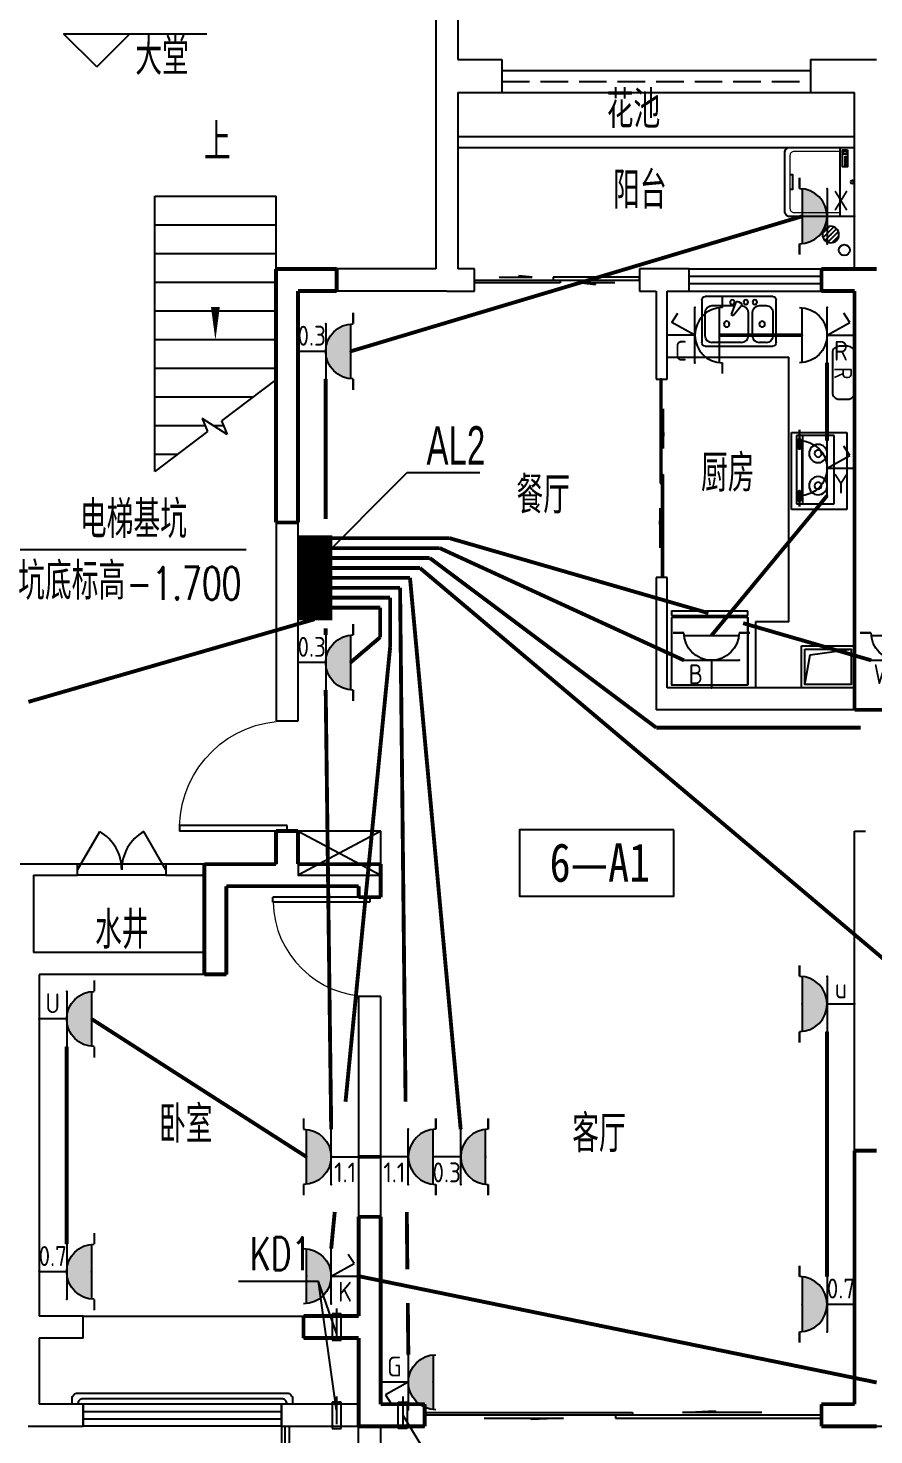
# Model space of a CAD drawing. Extents: x -993182 to -819982, y 169304 to 600104.
# Drawn here: x -939248 to -931573, y 399326 to 412089 of the extents above; entities that cross this region are included whole.
import ezdxf
from ezdxf.enums import TextEntityAlignment as Align

# ---------------------------------------------------------------- set-up
doc = ezdxf.new("R2010")
doc.units = 0
doc.header["$LTSCALE"] = 1000
doc.header["$MEASUREMENT"] = 0
doc.linetypes.add('DASH', pattern=[0.35, 0.25, -0.1])
for name, color, linetype in [('DIM-箱柜', 3, 'Continuous'), ('DIM_ELEV', 3, 'Continuous'), ('DIM_LEAD', 3, 'Continuous'), ('DIM_SYMB', 3, 'Continuous'), ('EQUIP-插座', 3, 'Continuous'), ('EQUIP-箱柜', 3, 'Continuous'), ('kan', 146, 'Continuous'), ('PUB_TEXT', 7, 'Continuous'), ('STAIR', 2, 'Continuous'), ('VPIPE-污水', 2, 'Continuous'), ('WALL', 4, 'Continuous'), ('WINDOW', 2, 'Continuous'), ('WIRE-动力', 2, 'Continuous'), ('WIRE-插座', 5, 'Continuous'), ('家具', 187, 'Continuous'), ('文字2', 7, 'Continuous'), ('栏杆', 169, 'Continuous'), ('空调、空调洞', 66, 'Continuous'), ('面层', 215, 'Continuous')]:
    doc.layers.add(name, color=color, linetype=linetype)
doc.layers.add('洁、厨具', color=8, linetype='Continuous', lineweight=9)
doc.styles.add('-宋体', font='', dxfattribs={"width": 0.8})
doc.styles.add('_SIMPLEX', font='SIMPLEX.shx', dxfattribs={"width": 0.75})
doc.styles.add('_TCH_DIM', font='SIMPLEX', dxfattribs={"bigfont": 'GBCBIG'})
doc.styles.add('_TCH_LABEL', font='COMPLEX', dxfattribs={"bigfont": 'GBCBIG'})
doc.styles.add('_TEL_ATTDEF', font='GBENOR', dxfattribs={"width": 0.8, "height": 3, "bigfont": 'GBCBIG'})
doc.styles.add('_TEL_DIM', font='ICED', dxfattribs={"width": 0.8, "height": 3.5, "bigfont": 'BZHZ'})
doc.styles.add('DIM_FONT', font='simplex_.ttf', dxfattribs={"width": 0.7, "bigfont": 'GBCBIG'})
doc.styles.get("Standard").update_dxf_attribs({"font": 'gbenor.shx', "bigfont": 'gbcbig.shx'})
doc.styles.get('-宋体').set_extended_font_data('SimSun')

# ---------------------------------------------------------------- blocks, each defined once
blk = doc.blocks.new('ASDGFSDFGGDF')
at = {"layer": '家具'}
for p, q in [((695, -609), (695, 0)), ((695, -609), (695, 0)), ((0, -670), (0, -629)), ((0, -629), (28, -629)), ((28, -629), (28, -609)), ((695, -609), (666, -609)), ((666, -609), (666, -629)), ((666, -629), (695, -629)), ((695, -629), (695, -670)), ((0, -670), (695, -670))]:
    blk.add_line(p, q, dxfattribs=at)
for points in [[(0, -609), (0, 0), (695, 0), (695, -609)], [(666, -609), (28, -609), (28, -629), (666, -629)]]:
    blk.add_lwpolyline(points, close=True, dxfattribs=at)
blk = doc.blocks.new('sdfdsfgf')
at = {"layer": '家具'}
for points in [[(1414289, 21341), (1413809, 21341), (1413809, 20961), (1414289, 20961), (1414289, 21341)], [(1414259, 20991), (1414211, 21259), (1413839, 21311)]]:
    blk.add_lwpolyline(points, dxfattribs=at)
blk.add_lwpolyline([(1414259, 21311), (1413839, 21311), (1413839, 20991), (1414259, 20991)], close=True, dxfattribs=at)
blk = doc.blocks.new('A$C685A49D5')
at = {"layer": '家具'}
for p, q in [((0, 31), (0, 419)), ((31, 450), (644, 450)), ((340, 402), (325, 393)), ((369, 391), (408, 287)), ((675, 419), (675, 31)), ((31, 307), (31, 92)), ((153, 368), (92, 368)), ((215, 92), (215, 307)), ((256, 307), (256, 92)), ((390, 277), (320, 363)), ((583, 368), (377, 368)), ((408, 287), (390, 277)), ((644, 92), (644, 307)), ((644, 0), (31, 0)), ((92, 31), (153, 31)), ((317, 31), (583, 31))]:
    blk.add_line(p, q, dxfattribs=at)
for centre, radius in [((194, 399), 20.5), ((276, 399), 20.5), ((399, 399), 20.5), ((128, 199), 25.6), ((450, 199), 25.6)]:
    blk.add_circle(centre, radius, dxfattribs=at)
for centre, radius, start, end in [((31, 419), 30.7, 90, 180), ((335, 376), 20.5, 120, 219.4623), ((350, 384), 20.5, 20.5377, 120), ((644, 419), 30.7, 0, 90), ((92, 307), 61.4, 90, 180), ((153, 307), 61.4, 0, 90), ((317, 307), 61.4, 90, 180), ((583, 307), 61.4, 0, 90), ((31, 31), 30.7, 180, 270), ((92, 92), 61.4, 180, 270), ((153, 92), 61.4, 270, 0), ((317, 92), 61.4, 180, 270), ((583, 92), 61.4, 270, 0), ((644, 31), 30.7, 270, 0)]:
    blk.add_arc(centre, radius, start, end, dxfattribs=at)
at = {"layer": '家具', "style": 'DIM_FONT', "width": 0.8, "flags": 9}
for tag in ['YSIZE', 'XSIZE']:
    blk.add_attdef(tag, (338, 450), '', height=0.5, rotation=270, dxfattribs=at)
blk = doc.blocks.new('$plan$00001601')
at = {"layer": '家具'}
for p, q in [((-350, 16), (350, 16)), ((-350, -484), (-350, 16)), ((350, 16), (350, -484)), ((-323, -98), (-323, -440)), ((299, -98), (-323, -98)), ((299, -440), (299, -98)), ((350, -484), (-350, -484)), ((-323, -384), (299, -384)), ((-323, -440), (299, -440)), ((-291, -407), (-291, -418)), ((-216, -416), (-280, -416)), ((-280, -416), (-280, -433)), ((-280, -433), (-216, -433)), ((-216, -433), (-216, -416)), ((-199, -408), (-199, -418)), ((182, -407), (182, -418)), ((193, -416), (193, -433)), ((257, -416), (193, -416)), ((193, -433), (257, -433)), ((257, -433), (257, -416)), ((274, -408), (274, -418))]:
    blk.add_line(p, q, dxfattribs=at)
for points in [[(-199, -408, 0.259034), (-201, -404, 0.076276), (-213, -399, 0.036515), (-226, -397, 0.026615), (-245, -396, 0.026615), (-264, -397, 0.036515), (-277, -399, 0.076276), (-289, -404, 0.259034), (-291, -408, 0.078462), (-291, -409, 0.056762)], [(-199, -418, 0.259034), (-201, -415, 0.076276), (-213, -410, 0.036515), (-226, -407, 0.026615), (-245, -406, 0.026615), (-264, -407, 0.036515), (-277, -410, 0.076276), (-289, -415, 0.259034), (-291, -418, 0.259034), (-289, -422, 0.056762), (-280, -426, 0.036515)], [(-216, -427, 0.008736), (-213, -427, 0.076276), (-201, -422, 0.259034), (-199, -418, 0.259034)], [(274, -408, 0.259034), (272, -404, 0.076276), (260, -399, 0.036515), (247, -397, 0.026615), (228, -396, 0.026615), (209, -397, 0.036515), (196, -399, 0.076276), (184, -404, 0.259034), (182, -408, 0.078462), (182, -409, 0.056762)], [(274, -418, 0.259034), (272, -415, 0.076276), (260, -410, 0.036515), (247, -407, 0.026615), (228, -406, 0.026615), (209, -407, 0.036515), (196, -410, 0.076276), (184, -415, 0.259034), (182, -418, 0.259034), (184, -422, 0.056762), (193, -426, 0.036515)], [(257, -427, 0.008736), (260, -427, 0.076276), (272, -422, 0.259034), (274, -418, 0.259034)]]:
    blk.add_lwpolyline(points, format="xyb", dxfattribs=at)
for centre, radius, start, end in [((-158, -243), 82.5, 0.964, 0), ((-158, -243), 31.6, 0.6532, 0), ((134, -243), 82.5, 180, 179.036), ((134, -243), 31.6, 180, 179.3468)]:
    blk.add_arc(centre, radius, start, end, dxfattribs=at)
blk = doc.blocks.new('A$C3451006C')
blk.add_lwpolyline([(-50, 330), (-50, -30, 0.414214), (10, -90), (90, -90, 0.414214), (150, -30), (150, 330, 0.414214), (90, 390), (10, 390, 0.414214)], format="xyb", close=True)
at = {"style": '_SIMPLEX', "width": 0.8}
blk.add_text('R', height=150, rotation=270, dxfattribs=at).set_placement((-32, 144), align=Align.CENTER)
blk = doc.blocks.new('$plan$00001623')
at = {"layer": '家具', "linetype": 'Continuous'}
blk.add_line((-341, -145), (342, -145), dxfattribs=at)
at = {"layer": '家具'}
blk.add_lwpolyline([(295, -706), (-295, -706, -0.414214), (-345, -656), (-345, 0), (345, 0), (345, -656, -0.414214)], format="xyb", close=True, dxfattribs=at)
for points in [[(323, -72), (152, -72), (152, -120), (323, -120)], [(163, -86), (177, -86), (177, -99), (163, -99)], [(189, -86), (202, -86), (202, -99), (189, -99)], [(213, -86), (227, -86), (227, -99), (213, -99)], [(239, -86), (253, -86), (253, -99), (239, -99)], [(281, -110), (309, -110), (309, -80), (281, -80)]]:
    blk.add_lwpolyline(points, close=True, dxfattribs=at)
at = {"layer": '家具', "lineweight": 13}
blk.add_lwpolyline([(307, -145), (307, -611, -0.414214), (267, -651), (-267, -651, -0.414214), (-307, -611), (-307, -145)], format="xyb", dxfattribs=at)
at = {"layer": '家具'}
blk.add_lwpolyline([(-71, -651), (-71, -623), (0, -623), (71, -623), (71, -651)], dxfattribs=at)
blk.add_circle((0, -25), 16, dxfattribs=at)
blk = doc.blocks.new('q1')
at = {"color": 3, "const_width": 35}
for points in [[(-475543, -326318), (-475543, -324018)], [(-475543, -324018), (-474993, -324018)], [(-474993, -324018), (-474993, -324218)], [(-470593, -324018), (-470093, -324018)], [(-470593, -324218), (-470593, -324018)], [(-475343, -326318), (-475343, -324218)], [(-475343, -324218), (-474993, -324218)], [(-470593, -324218), (-470293, -324218)], [(-470293, -324718), (-470293, -324218)], [(-470293, -328018), (-470293, -324718)], [(-475343, -326318), (-475543, -326318)], [(-470293, -328018), (-469543, -328018)], [(-475543, -329418), (-475543, -329118)], [(-475543, -329118), (-475343, -329118)], [(-475343, -329418), (-475343, -329118)], [(-476193, -329418), (-475543, -329418)], [(-476193, -330418), (-476193, -329418)], [(-475343, -329418), (-474593, -329418)], [(-474593, -329718), (-474593, -329418)], [(-475993, -329618), (-475343, -329618)], [(-475993, -330418), (-475993, -329618)], [(-475343, -329618), (-474793, -329618)], [(-474793, -329718), (-474793, -329618)], [(-474593, -329718), (-474793, -329718)], [(-475993, -330418), (-476193, -330418)], [(-470293, -334318), (-470293, -332018)], [(-470293, -332018), (-470093, -332018)], [(-474793, -333518), (-474793, -332618)], [(-474793, -332618), (-474593, -332618)], [(-474593, -333518), (-474593, -332618)], [(-475293, -333518), (-474793, -333518)], [(-475293, -333718), (-475293, -333518)], [(-474593, -334318), (-474593, -333518)], [(-475293, -333718), (-474793, -333718)], [(-474793, -334518), (-474793, -333718)], [(-474593, -334318), (-474193, -334318)], [(-474193, -334318), (-474193, -334518)], [(-470593, -334318), (-470293, -334318)], [(-470593, -334518), (-470593, -334318)], [(-474793, -334518), (-474193, -334518)], [(-470593, -334518), (-470093, -334518)]]:
    blk.add_lwpolyline(points, dxfattribs=at)
blk = doc.blocks.new('A$C06D6341B')
at = {"layer": '空调、空调洞', "linetype": 'DASH'}
for p, q in [((80, 290), (0, 290)), ((0, 290), (0, 50)), ((40, 0), (40, 340)), ((80, 50), (80, 290)), ((0, 50), (80, 50))]:
    blk.add_line(p, q, dxfattribs=at)
blk = doc.blocks.new('$DorLib2D$00000131')
at = {"color": 0, "linetype": 'Continuous'}
for p, q in [((0.15, 0.125), (0.2319, 0.1973)), ((0.2319, 0.1973), (0.2319, 0.125)), ((-0.5, 0.125), (-0.5, 0)), ((0.0192, 0.125), (-0.5, 0.125)), ((0.0192, 0), (0.0192, 0.125)), ((0.35, 0.125), (0.15, 0.125)), ((-0.5, 0), (0.0192, 0)), ((-0.024, 0), (0.5, 0)), ((-0.024, -0.125), (-0.024, 0)), ((0.5, 0), (0.5, -0.125)), ((-0.35, -0.125), (-0.15, -0.125)), ((-0.2319, -0.1973), (-0.2319, -0.125)), ((-0.15, -0.125), (-0.2319, -0.1973)), ((0.5, -0.125), (-0.024, -0.125))]:
    blk.add_line(p, q, dxfattribs=at)
blk = doc.blocks.new('$WINLIB2D$00000001')
at = {"color": 0}
for points in [[(-0.5, 0.5), (-0.5, -0.5)], [(-0.5, 0.5), (0.5, 0.5)], [(0.5, -0.5), (0.5, 0.5)], [(0.5, 0.1667), (-0.5, 0.1667)], [(0.5, -0.1667), (-0.5, -0.1667)], [(-0.5, -0.5), (0.5, -0.5)]]:
    blk.add_lwpolyline(points, dxfattribs=at)
blk = doc.blocks.new('$DorLib2D$00000231')
at = {"color": 0}
for p, q in [((-0.5, 0), (-0.25, 0.433)), ((0.5, 0), (0.25, 0.433))]:
    blk.add_line(p, q, dxfattribs=at)
for centre, start, end in [((-0.5, 0), 0, 60), ((0.5, 0), 120, 180)]:
    blk.add_arc(centre, 0.5, start, end, dxfattribs=at)
blk = doc.blocks.new('$DorLib2D$00000001')
for p, q in [((0.45, 0.975), (0.5, 0.975)), ((0.45, 0), (0.45, 0.975)), ((0.5, 0), (0.5, 0.975)), ((0.5, 0), (0.45, 0))]:
    blk.add_line(p, q)
at = {"lineweight": 13}
blk.add_arc((0.475, 0), 0.975, 91.4693, 180, dxfattribs=at)
blk = doc.blocks.new('$lvtry$00000171')
for p, q in [((-74, 11), (-11, 74)), ((-70, -27), (27, 70)), ((-53, -53), (53, 53)), ((-27, -70), (70, 27)), ((11, -74), (74, -11))]:
    blk.add_line(p, q)
blk.add_circle((0, 0), 75)
blk.add_point((0, 0))
blk = doc.blocks.new('5#、7#楼参照')
at = {"layer": 'DIM_ELEV'}
for p, q in [((-299786.2, -332582.7), (-300086.2, -332282.7)), ((-300086.2, -332282.7), (-298786.2, -332282.7)), ((-299786.2, -332582.7), (-299486.2, -332282.7))]:
    blk.add_line(p, q, dxfattribs=at)
at = {"layer": 'DIM_LEAD'}
for p, q in [((-300525.8, -336960.9), (-298429.6, -336960.9)), ((-297771.8, -343603.2), (-298500.5, -343603.2)), ((-297610.8, -344770.1), (-297771.8, -343603.2)), ((-297610.8, -344770.1), (-297771.8, -343603.2)), ((-297610.8, -344770.1), (-297771.8, -343603.2)), ((-297610.8, -344770.1), (-297771.8, -343603.2)), ((-297610.8, -344770.1), (-297771.8, -343603.2)), ((-297608.8, -344070.1), (-297771.8, -343603.2)), ((-297008.8, -344815.6), (-296580.6, -345515.6)), ((-297008.8, -344815.6), (-296580.6, -345515.6)), ((-297008.8, -344815.6), (-296580.6, -345515.6)), ((-297008.8, -344815.6), (-296580.6, -345515.6)), ((-297008.8, -344815.6), (-296580.6, -345515.6))]:
    blk.add_line(p, q, dxfattribs=at)
at = {"layer": 'DIM_SYMB'}
blk.add_lwpolyline([(-298708.8, -333631.1, 0, 0, 0), (-298708.8, -335061.1, 0, 80, 0), (-298708.8, -334761.1, 0, 0, 0)], format="xyseb", dxfattribs=at)
at = {"layer": 'kan'}
for p, q in [((-296108.8, -332615.6), (-293308.8, -332615.6)), ((-296108.8, -332815.6), (-293308.8, -332815.6)), ((-298108.8, -344915.6), (-298108.8, -346815.6))]:
    blk.add_line(p, q, dxfattribs=at)
at = {"layer": 'kan', "linetype": 'DASH'}
blk.add_line((-296108.8, -332715.6), (-293308.8, -332715.6), dxfattribs=at)
at = {"layer": 'kan', "color": 124}
for p, q in [((-292908.8, -333215.6), (-296508.8, -333215.6)), ((-292908.8, -333315.6), (-296508.8, -333315.6))]:
    blk.add_line(p, q, dxfattribs=at)
at = {"layer": 'STAIR'}
for p, q in [((-299258.8, -336251.6), (-299258.8, -333755.6)), ((-299258.8, -333755.6), (-298158.8, -333755.6)), ((-298158.8, -335419.6), (-298158.8, -333755.6)), ((-299258.8, -334015.6), (-298158.8, -334015.6)), ((-299258.8, -334275.6), (-298158.8, -334275.6)), ((-299258.8, -334535.6), (-298158.8, -334535.6)), ((-299258.8, -334795.6), (-298158.8, -334795.6)), ((-299258.8, -335055.6), (-298158.8, -335055.6)), ((-299258.8, -335315.6), (-298158.8, -335315.6)), ((-298158.8, -335419.6), (-298653.1, -335793.4)), ((-299258.8, -335575.6), (-298365, -335575.6)), ((-298602.3, -335918.5), (-298828.1, -335772.4)), ((-298828.1, -335772.4), (-298780.4, -335889.8)), ((-298653.1, -335793.4), (-298602.3, -335918.5)), ((-299258.8, -335835.6), (-298802.5, -335835.6)), ((-298780.4, -335889.8), (-299258.8, -336251.6)), ((-298730.5, -335835.6), (-298635.9, -335835.6)), ((-299258.8, -336095.6), (-299052.5, -336095.6))]:
    blk.add_line(p, q, dxfattribs=at)
at = {"layer": 'VPIPE-污水'}
blk.add_circle((-293001.6, -334244.1, -76423.5), 50, dxfattribs=at)
at = {"layer": 'WALL'}
for p, q in [((-296508.8, -330815.6), (-296508.8, -332515.6)), ((-296708.8, -331015.6), (-296708.8, -332815.6)), ((-296508.8, -332515.6), (-296108.8, -332515.6)), ((-296108.8, -332515.6), (-296108.8, -332815.6)), ((-293308.8, -332515.6), (-292708.8, -332515.6)), ((-293308.8, -332515.6), (-293308.8, -332815.6)), ((-296708.8, -332815.6), (-296708.8, -334415.6)), ((-296508.8, -332815.6), (-296108.8, -332815.6)), ((-296508.8, -332815.6), (-296508.8, -334415.6)), ((-293308.8, -332815.6), (-292908.8, -332815.6)), ((-292908.8, -334415.6), (-292908.8, -332815.6)), ((-298158.8, -334415.6), (-298158.8, -338515.6)), ((-296708.8, -334415.6), (-298158.8, -334415.6)), ((-296358.8, -334415.6), (-296508.8, -334415.6)), ((-296358.8, -334615.6), (-296358.8, -334415.6)), ((-294608.8, -334415.6), (-294858.8, -334415.6)), ((-294858.8, -334415.6), (-294858.8, -334615.6)), ((-294409, -334415.6), (-294608.8, -334415.6)), ((-294409, -334615.6), (-294409, -334415.6)), ((-292908.8, -334415.6), (-293209, -334415.6)), ((-293209, -334415.6), (-293209, -334615.6)), ((-297958.8, -338515.6), (-297958.8, -334615.6)), ((-296608.8, -334615.6), (-297958.8, -334615.6)), ((-296608.8, -334615.6), (-296358.8, -334615.6)), ((-294858.8, -334615.6), (-294708.8, -334615.6)), ((-294708.8, -334615.6), (-294708.8, -335415.6)), ((-294608.8, -335415.6), (-294608.8, -334615.6)), ((-294608.8, -334615.6), (-294409, -334615.6)), ((-293209, -334615.6), (-292908.8, -334615.6)), ((-292908.8, -334615.6), (-292908.8, -335015.6)), ((-292908.8, -335015.6), (-292908.8, -337015.6)), ((-294708.8, -335415.6), (-294608.8, -335415.6)), ((-292908.8, -337015.6), (-292908.8, -338215.6)), ((-294608.8, -337215.6), (-294708.8, -337215.6)), ((-294708.8, -337215.6), (-294708.8, -338415.6)), ((-294608.8, -338215.6), (-294608.8, -337215.6)), ((-292908.8, -338215.6), (-294608.8, -338215.6)), ((-292808.8, -338415.6), (-294708.8, -338415.6)), ((-292808.8, -338415.6), (-292158.8, -338415.6)), ((-298158.8, -338515.6), (-297958.8, -338515.6)), ((-297958.8, -339515.6), (-298158.8, -339515.6)), ((-298158.8, -339515.6), (-298158.8, -339815.6)), ((-297958.8, -339815.6), (-297958.8, -339515.6)), ((-292908.8, -339615.6), (-292908.8, -339515.6)), ((-292908.8, -339515.6), (-292808.8, -339516.9)), ((-292908.8, -344715.6), (-292908.8, -339615.6)), ((-292810.1, -339516.9), (-292808.8, -339516.9)), ((-300408.8, -339815.6), (-300858.8, -339815.6)), ((-299958.8, -339815.6), (-300408.8, -339815.6)), ((-299958.8, -339915.6), (-299958.8, -339815.6)), ((-298708.8, -339815.6), (-299158.8, -339815.6)), ((-299158.8, -339815.6), (-299158.8, -339915.6)), ((-298158.8, -339815.6), (-298708.8, -339815.6)), ((-297208.8, -339815.6), (-297958.8, -339815.6)), ((-297208.8, -340115.6), (-297208.8, -339815.6)), ((-300358.8, -339915.6), (-300358.8, -340615.6)), ((-300358.8, -339915.6), (-299958.8, -339915.6)), ((-299158.8, -339915.6), (-298808.8, -339915.6)), ((-298808.8, -339915.6), (-298808.8, -340615.6)), ((-298608.8, -340015.6), (-298608.8, -340815.6)), ((-298058.8, -340015.6), (-298608.8, -340015.6)), ((-297408.8, -340015.6), (-298058.8, -340015.6)), ((-297408.8, -340015.6), (-297408.8, -340115.6)), ((-297408.8, -340115.6), (-297208.8, -340115.6)), ((-298808.8, -340615.6), (-300358.8, -340615.6)), ((-298608.8, -340815.6), (-300308.8, -340815.6)), ((-300308.8, -340815.6), (-300308.8, -343915.6)), ((-297208.8, -341015.6), (-297408.8, -341015.6)), ((-297408.8, -341015.6), (-297408.8, -343915.6)), ((-297208.8, -344015.6), (-297208.8, -341015.6)), ((-299908.8, -343915.6), (-300308.8, -343915.6)), ((-299908.8, -344115.6), (-299908.8, -343915.6)), ((-297408.8, -343915.6), (-297908.8, -343915.6)), ((-297908.8, -344115.6), (-297908.8, -343915.6)), ((-297208.8, -344715.6), (-297208.8, -344015.6)), ((-299908.8, -344115.6), (-300308.8, -344115.6)), ((-300308.8, -344115.6), (-300308.8, -344715.6)), ((-297408.8, -344115.6), (-297908.8, -344115.6)), ((-297408.8, -344715.6), (-297408.8, -344115.6)), ((-299908.8, -344715.6), (-300308.8, -344715.6)), ((-299908.8, -344915.6), (-299908.8, -344715.6)), ((-297408.8, -344715.6), (-298108.8, -344715.6)), ((-298108.8, -344715.6), (-298108.8, -344915.6)), ((-296808.8, -344715.6), (-297208.8, -344715.6)), ((-296808.8, -344915.6), (-296808.8, -344715.6)), ((-292908.8, -344715.6), (-293208.8, -344715.6)), ((-293208.8, -344715.6), (-293208.8, -344915.6)), ((-300408.8, -344915.6), (-299908.8, -344915.6)), ((-298108.8, -344915.6), (-297408.8, -344915.6)), ((-297408.8, -346815.6), (-297408.8, -344915.6)), ((-297208.8, -344915.6), (-296808.8, -344915.6)), ((-297208.8, -347015.6), (-297208.8, -344915.6)), ((-293208.8, -344915.6), (-292808.8, -344915.6)), ((-292808.8, -344915.6), (-292058.8, -344915.6))]:
    blk.add_line(p, q, dxfattribs=at)
at = {"layer": 'WINDOW'}
for p, q in [((-299158.8, -339815.6, 0), (-299958.8, -339815.6, 0)), ((-299158.8, -339915.6, 0), (-299958.8, -339915.6, 0)), ((-299908.8, -343915.6), (-297908.8, -343915.6))]:
    blk.add_line(p, q, dxfattribs=at)
at = {"layer": '家具'}
blk.add_line((-293808.8, -337615.6, 0), (-293808.8, -338215.6, 0), dxfattribs=at)
at = {"layer": '家具', "elevation": 0}
blk.add_lwpolyline([(-294608.8, -335215.6), (-294608.8, -335215.6), (-293508.8, -335215.6), (-293508.8, -335215.6), (-293508.8, -337615.6), (-293508.8, -337615.6), (-293508.8, -337615.6), (-293808.8, -337615.6)], dxfattribs=at)
at = {"layer": '家具'}
blk.add_lwpolyline([(-297208.8, -339515.6), (-297958.8, -339515.6), (-297958.8, -339915.6), (-297208.8, -339915.6)], close=True, dxfattribs=at)
for points in [[(-297958.8, -339515.6), (-297208.8, -339915.6)], [(-297208.8, -339515.6), (-297958.8, -339915.6)]]:
    blk.add_lwpolyline(points, dxfattribs=at)
at = {"layer": '栏杆'}
for p, q in [((-298078.8, -344915.6), (-298078.8, -346815.6)), ((-298038.8, -344915.6), (-298038.8, -346815.6))]:
    blk.add_line(p, q, dxfattribs=at)
for points in [[(-300008.8, -344715.6), (-300008.8, -344665.6, -0.4142136), (-299958.8, -344615.6), (-298058.8, -344615.6, -0.4142136), (-298008.8, -344665.6), (-298008.8, -344715.6)], [(-298058.8, -344715.6), (-298058.8, -344715.6, 0.4142136), (-298108.8, -344665.6), (-299908.8, -344665.6, 0.4142136), (-299958.8, -344715.6), (-299958.8, -344715.6)]]:
    blk.add_lwpolyline(points, format="xyb", dxfattribs=at)
at = {"layer": 'WINDOW'}
for name, p, xscale, yscale, zscale, rotation in [('$DorLib2D$00000131', (-295608.8, -334515.6), -1500, 200, -1500, 180.0000001412779), ('$DorLib2D$00000131', (-294658.8, -336315.6), 1800, -100, 1800, 90), ('$DorLib2D$00000001', (-298058.8, -339015.6), 1000, -1000, 1000, 270), ('$DorLib2D$00000231', (-299558.8, -339865.6), -800, -800, -800, 180.0000000000118), ('$DorLib2D$00000001', (-297308.8, -340565.6), 900, 900, 900, 89.99999999996503), ('$DorLib2D$00000131', (-295008.8, -344815.6), 3600, 200, 3600, 180)]:
    blk.add_blockref(name, p, dxfattribs=dict(at, xscale=xscale, yscale=yscale, zscale=zscale, rotation=rotation))
at = {"layer": 'WINDOW', "yscale": -200}
for p, xscale, zscale in [((-293809, -334515.6), 1200, 1200), ((-299008.8, -344815.6), -1800, -1800)]:
    blk.add_blockref('$WINLIB2D$00000001', p, dxfattribs=dict(at, xscale=xscale, zscale=zscale))
at = {"layer": '家具', "yscale": -1, "rotation": 90.00000000000001}
blk.add_blockref('$lvtry$00000171', (-293124.8, -334103.1, -76423.5), dxfattribs=at)
at = {"layer": '家具', "xscale": -1}
for name, p in [('A$C685A49D5', (-293619.3, -335114.9, 0)), ('sdfdsfgf', (1120900.3, -359176.2))]:
    blk.add_blockref(name, p, dxfattribs=at)
at = {"layer": '家具'}
blk.add_blockref('A$C3451006C', (-293058.8, -335506.3, 0), dxfattribs=at)
at = {"layer": '家具', "rotation": 270}
blk.add_blockref('$plan$00001601', (-292996.1, -336247.8, 0), dxfattribs=at)
at = {"layer": '家具', "xscale": -1, "rotation": 180}
blk.add_blockref('ASDGFSDFGGDF', (-294571.1, -338187.2, 0), dxfattribs=at)
at = {"layer": '洁、厨具', "xscale": -0.9000000001396984, "yscale": 0.9000000001396984, "zscale": 0.9000000001396984, "rotation": 270}
blk.add_blockref('$plan$00001623', (-292908.8, -333626.1), dxfattribs=at)
at = {"layer": '空调、空调洞', "rotation": 180}
for p in [(-297568.8, -343845.6, -76423.5), (-297568.8, -344645.6, -76423.5)]:
    blk.add_blockref('A$C06D6341B', p, dxfattribs=at)
at = {"layer": '空调、空调洞', "xscale": -1, "rotation": 180}
blk.add_blockref('A$C06D6341B', (-297048.8, -344645.6, -76423.5), dxfattribs=at)
at = {"layer": '面层'}
blk.add_blockref('q1', (177384, -10397.2), dxfattribs=at)
at = {"layer": 'DIM_LEAD', "color": 7, "style": '_TCH_DIM', "width": 0.705882}
blk.add_text('KD1', height=297.5, dxfattribs=at).set_placement((-298395.5, -343498.2))
at = {"layer": 'DIM_SYMB', "color": 7, "style": '_TCH_DIM'}
blk.add_text('上', height=337.6, dxfattribs=at).set_placement((-298813.1, -333430.9))
blk = doc.blocks.new('*X5')
at = {"color": 0}
for p, q in [((-250, 32.8), (-82.8, 200)), ((-250, 68.2), (-118.2, 200)), ((-250, 103.6), (-153.6, 200)), ((-250, 138.9), (-188.9, 200)), ((-250, 174.3), (-224.3, 200)), ((-247.5, 0), (-47.5, 200)), ((-212.1, 0), (-12.1, 200)), ((-176.8, 0), (23.2, 200)), ((-141.4, 0), (58.6, 200)), ((-106.1, 0), (93.9, 200)), ((-70.7, 0), (129.3, 200)), ((-35.4, 0), (164.6, 200)), ((0, 0), (200, 200)), ((35.4, 0), (235.4, 200)), ((70.7, 0), (250, 179.3)), ((106.1, 0), (250, 143.9)), ((141.4, 0), (250, 108.6)), ((176.8, 0), (250, 73.2)), ((212.1, 0), (250, 37.9)), ((247.5, 0), (250, 2.5))]:
    blk.add_line(p, q, dxfattribs=at)
blk = doc.blocks.new('$equip$00002943')
for p, q in [((-0.75, 0.6), (-0.75, 0)), ((0.75, 0.6), (-0.75, 0.6)), ((0.75, 0), (0.75, 0.6)), ((-0.75, 0), (0.75, 0))]:
    blk.add_line(p, q)
for points, const_width in [([(-0.75, 0.3), (0.75, 0.3)], 0.6), ([(-0.75, 0.6), (-0.75, 0), (0.75, 0), (0.75, 0.6), (-0.75, 0.6), (-0.75, 0)], 0.04)]:
    blk.add_lwpolyline(points, dxfattribs=dict(const_width=const_width))
for p in [(0, 0.6), (-0.75, 0.3), (0.75, 0.3), (0, 0)]:
    blk.add_point(p)
at = {"xscale": 0.00300000000061118, "yscale": 0.00300000000061118, "zscale": 0.00300000000061118}
blk.add_blockref('*X5', (0, 0), dxfattribs=at)
at = {"style": '_TEL_DIM', "flags": 1}
for tag in ['A', 'REMARK']:
    blk.add_attdef(tag, text='', height=0.00002, dxfattribs=at).set_placement((0, 0), align=Align.MIDDLE_CENTER)
blk = doc.blocks.new('$equip$00003164')
for p, q in [((0.497, 0.95), (-0.498, 0.95)), ((0.5, 0.5), (-0.5, 0.5)), ((0, 0.5), (-0.23, 0.084)), ((0, 0.5), (0, 0)), ((-0.23, 0.084), (-0.397, 0.193))]:
    blk.add_line(p, q)
at = {"const_width": 0.04}
for points in [[(-0.5, 1), (-0.7, 1)], [(0.5, 1), (0.7, 1)]]:
    blk.add_lwpolyline(points, dxfattribs=at)
blk.add_arc((0, 1), 0.5, 180, 0)
for p in [(0, 0.95), (-0.5, 0.5), (0.5, 0.5), (0, 0)]:
    blk.add_point(p)
at = {"color": 7, "style": '_TCH_LABEL'}
blk.add_attdef('$TEXT$', text='', height=0.36, dxfattribs=at).set_placement((0.284, 0.247), align=Align.MIDDLE_CENTER)
at = {"color": 7, "style": '_TCH_LABEL', "flags": 1}
blk.add_attdef('A', text='', height=0.000025, dxfattribs=at).set_placement((0, 0), align=Align.MIDDLE_CENTER)
blk = doc.blocks.new('$equip$00003142')
for p, q in [((0.497, 0.95), (-0.498, 0.95)), ((0.5, 0.5), (-0.5, 0.5)), ((0, 0.5), (0, 0))]:
    blk.add_line(p, q)
at = {"const_width": 0.04}
for points in [[(-0.5, 1), (-0.7, 1)], [(0.5, 1), (0.7, 1)]]:
    blk.add_lwpolyline(points, dxfattribs=at)
blk.add_arc((0, 1), 0.5, 180, 0)
for p in [(0, 0.95), (-0.5, 0.5), (0.5, 0.5), (0, 0)]:
    blk.add_point(p)
at = {"color": 7, "style": '_TCH_LABEL'}
blk.add_attdef('$TEXT$', text='', height=0.36, dxfattribs=at).set_placement((0.284, 0.247), align=Align.MIDDLE_CENTER)
at = {"color": 7, "style": '_TCH_LABEL', "flags": 1}
blk.add_attdef('A', text='', height=0.000025, dxfattribs=at).set_placement((0, 0), align=Align.MIDDLE_CENTER)
blk = doc.blocks.new('$equip$00003146')
for p, q in [((0.497, 0.95), (-0.498, 0.95)), ((0.5, 0.5), (-0.5, 0.5)), ((0, 0.5), (-0.23, 0.084)), ((0, 0.5), (0, 0)), ((-0.23, 0.084), (-0.397, 0.193))]:
    blk.add_line(p, q)
at = {"const_width": 0.04}
for points in [[(-0.5, 1), (-0.7, 1)], [(0.5, 1), (0.7, 1)]]:
    blk.add_lwpolyline(points, dxfattribs=at)
blk.add_arc((0, 1), 0.5, 180, 0)
for p in [(0, 0.95), (-0.5, 0.5), (0.5, 0.5), (0, 0)]:
    blk.add_point(p)
at = {"color": 7, "style": '_TCH_LABEL'}
blk.add_attdef('$TEXT$', text='', height=0.36, dxfattribs=at).set_placement((0.284, 0.247), align=Align.MIDDLE_CENTER)
at = {"color": 7, "style": '_TCH_LABEL', "flags": 1}
blk.add_attdef('A', text='', height=0.000025, dxfattribs=at).set_placement((0, 0), align=Align.MIDDLE_CENTER)
blk = doc.blocks.new('$equip$00003155')
for p, q in [((0.497, 0.95), (-0.498, 0.95)), ((0.5, 0.5), (-0.5, 0.5)), ((0, 0.5), (-0.23, 0.084)), ((0, 0.5), (0, 0)), ((-0.23, 0.084), (-0.397, 0.193))]:
    blk.add_line(p, q)
blk.add_arc((0, 1), 0.5, 180, 0)
for p in [(0, 0.95), (-0.5, 0.5), (0.5, 0.5), (0, 0)]:
    blk.add_point(p)
at = {"color": 7, "style": '_TCH_LABEL'}
blk.add_attdef('$TEXT$', text='', height=0.36, dxfattribs=at).set_placement((0.284, 0.247), align=Align.MIDDLE_CENTER)
at = {"color": 7, "style": '_TCH_LABEL', "flags": 1}
blk.add_attdef('A', text='', height=0.000025, dxfattribs=at).set_placement((0, 0), align=Align.MIDDLE_CENTER)
blk = doc.blocks.new('$equip$00003134')
h = blk.add_hatch(color=256)
h.dxf.hatch_style = 1
h.paths.add_polyline_path([(-0.498, 0.95, 0.904534), (0.497, 0.95)])
for p, q in [((0.497, 0.95), (-0.498, 0.95)), ((0.5, 0.5), (-0.5, 0.5)), ((0, 0.5), (0, 0))]:
    blk.add_line(p, q)
at = {"const_width": 0.04}
for points in [[(-0.5, 1), (-0.7, 1)], [(0.5, 1), (0.7, 1)]]:
    blk.add_lwpolyline(points, dxfattribs=at)
blk.add_arc((0, 1), 0.5, 180, 0)
for p in [(0, 0.95), (-0.5, 0.5), (0.5, 0.5), (0, 0)]:
    blk.add_point(p)
at = {"color": 7, "style": '_TCH_LABEL'}
blk.add_attdef('$TEXT$', text='', height=0.36, dxfattribs=at).set_placement((0.284, 0.247), align=Align.MIDDLE_CENTER)
at = {"color": 7, "style": '_TCH_LABEL', "flags": 1}
blk.add_attdef('A', text='', height=0.000025, dxfattribs=at).set_placement((0, 0), align=Align.MIDDLE_CENTER)
blk = doc.blocks.new('$equip$00003156')
h = blk.add_hatch(color=256)
h.dxf.hatch_style = 1
h.paths.add_polyline_path([(-0.498, 0.95, 0.904534), (0.497, 0.95)])
for p, q in [((0.497, 0.95), (-0.498, 0.95)), ((0.5, 0.5), (-0.5, 0.5)), ((0, 0.5), (-0.23, 0.084)), ((0, 0.5), (0, 0)), ((-0.23, 0.084), (-0.397, 0.193))]:
    blk.add_line(p, q)
blk.add_arc((0, 1), 0.5, 180, 0)
for p in [(0, 0.95), (-0.5, 0.5), (0.5, 0.5), (0, 0)]:
    blk.add_point(p)
at = {"color": 7, "style": '_TCH_LABEL'}
blk.add_attdef('$TEXT$', text='', height=0.36, dxfattribs=at).set_placement((0.284, 0.247), align=Align.MIDDLE_CENTER)
at = {"color": 7, "style": '_TCH_LABEL', "flags": 1}
blk.add_attdef('A', text='', height=0.000025, dxfattribs=at).set_placement((0, 0), align=Align.MIDDLE_CENTER)
blk = doc.blocks.new('$equip$00003162')
for p, q in [((0.497, 0.95), (-0.498, 0.95)), ((0.5, 0.5), (-0.5, 0.5)), ((0, 0.5), (0, 0))]:
    blk.add_line(p, q)
at = {"const_width": 0.04}
for points in [[(-0.5, 1), (-0.7, 1)], [(0.5, 1), (0.7, 1)]]:
    blk.add_lwpolyline(points, dxfattribs=at)
blk.add_arc((0, 1), 0.5, 180, 0)
for p in [(0, 0.95), (-0.5, 0.5), (0.5, 0.5), (0, 0)]:
    blk.add_point(p)
at = {"color": 7, "style": '_TCH_LABEL'}
blk.add_attdef('$TEXT$', text='', height=0.36, dxfattribs=at).set_placement((0.284, 0.247), align=Align.MIDDLE_CENTER)
at = {"color": 7, "style": '_TCH_LABEL', "flags": 1}
blk.add_attdef('A', text='', height=0.000025, dxfattribs=at).set_placement((0, 0), align=Align.MIDDLE_CENTER)

msp = doc.modelspace()

# ---------------------------------------------------------------- linework, layer by layer
at = {"layer": 'DIM-箱柜'}
for p, q in [((-936648, 407216, 0), (-935808, 408057, 0)), ((-935808, 408057, 0), (-935148, 408057, 0))]:
    msp.add_line(p, q, dxfattribs=at)
at = {"layer": 'WIRE-动力', "linetype": 'Continuous', "const_width": 35, "elevation": 0}
msp.add_lwpolyline([(-936648, 406726), (-939246, 405976)], dxfattribs=at)
at = {"layer": 'WIRE-插座', "linetype": 'Continuous', "const_width": 35, "elevation": 0}
for points in [[(-932223, 410382), (-936323, 409156)], [(-932223, 409303), (-932973, 409303)], [(-931998, 408346), (-931998, 409053)], [(-936548, 407636), (-936548, 408906)], [(-931998, 407846), (-933047, 406578)], [(-936498, 407461), (-935423, 407461)], [(-935423, 407461), (-933074, 406781)], [(-936498, 407371), (-935513, 407371)], [(-936498, 407281), (-935603, 407281)], [(-935603, 407281), (-933548, 405742)], [(-935513, 407371), (-933297, 406353)], [(-936498, 407191), (-935693, 407191)], [(-935693, 407191), (-931298, 403485)], [(-936498, 407101), (-935783, 407101)], [(-936498, 407011), (-935873, 407011)], [(-935823, 402348), (-935873, 407011)], [(-935783, 407101), (-935323, 402098)], [(-936498, 406921), (-935963, 406921)], [(-935963, 406921), (-935963, 406473)], [(-936498, 406831), (-936053, 406831)], [(-936053, 406831), (-936053, 406563)], [(-936548, 406583), (-936548, 406642)], [(-932760, 406690), (-931598, 406353)], [(-936053, 406563), (-936323, 406333)], [(-935963, 406473), (-936368, 402348)], [(-936498, 402098), (-936548, 406083)], [(-931692, 405742), (-933548, 405742)], [(-936723, 401848), (-938673, 403099)], [(-931998, 400761), (-931998, 402985)], [(-938898, 401056), (-938898, 402849)], [(-936048, 401848), (-936248, 401848)], [(-936466, 401348), (-936498, 401015)], [(-935807, 400828), (-935812, 401348)], [(-931548, 399801), (-936248, 400765)], [(-935798, 400053), (-935803, 400521)]]:
    msp.add_lwpolyline(points, dxfattribs=at)
at = {"layer": '文字2', "color": 5}
msp.add_lwpolyline([(-933388, 404814), (-934788, 404814), (-934788, 404214), (-933388, 404214)], close=True, dxfattribs=at)

# ---------------------------------------------------------------- block references
at = {"layer": 'EQUIP-插座'}
ref = msp.add_blockref('$equip$00003134', (-931748, 410382, 0), dxfattribs=dict(at, xscale=500, yscale=500, zscale=500, rotation=90.00000000000001))
ref.add_attrib('$TEXT$', 'X', dxfattribs={"layer": '0', "color": 7, "height": 180, "style": '_TEL_ATTDEF'}).set_placement((-931872, 410524, 0), align=Align.MIDDLE_CENTER)
ref = msp.add_blockref('$equip$00003146', (-933448, 409303, 0), dxfattribs=dict(at, xscale=500, yscale=500, zscale=500, rotation=270.0000000000125))
ref.add_attrib('$TEXT$', 'C', dxfattribs={"layer": '0', "color": 7, "height": 180, "style": '_TEL_ATTDEF'}).set_placement((-933325, 409162, 0), align=Align.MIDDLE_CENTER)
ref = msp.add_blockref('$equip$00003134', (-936798, 409156, 0), dxfattribs=dict(at, xscale=-500, yscale=500, zscale=500, rotation=270))
ref.add_attrib('$TEXT$', '0.3', dxfattribs={"layer": '0', "color": 7, "height": 180, "style": '_TEL_ATTDEF'}).set_placement((-936675, 409298, 0), align=Align.MIDDLE_CENTER)
ref = msp.add_blockref('$equip$00003155', (-931748, 409303, 0), dxfattribs=dict(at, xscale=-500, yscale=500, zscale=500, rotation=90))
ref.add_attrib('$TEXT$', 'R', dxfattribs={"layer": '0', "color": 7, "height": 180, "style": '_TEL_ATTDEF'}).set_placement((-931872, 409162, 0), align=Align.MIDDLE_CENTER)
ref = msp.add_blockref('$equip$00003164', (-931748, 408096, 0), dxfattribs=dict(at, xscale=-500, yscale=500, zscale=500, rotation=90))
ref.add_attrib('$TEXT$', 'Y', dxfattribs={"layer": '0', "color": 7, "height": 180, "style": '_TEL_ATTDEF'}).set_placement((-931872, 407955, 0), align=Align.MIDDLE_CENTER)
ref = msp.add_blockref('$equip$00003134', (-936798, 406333, 0), dxfattribs=dict(at, xscale=-500, yscale=500, zscale=500, rotation=270))
ref.add_attrib('$TEXT$', '0.3', dxfattribs={"layer": '0', "color": 7, "height": 180, "style": '_TEL_ATTDEF'}).set_placement((-936675, 406475, 0), align=Align.MIDDLE_CENTER)
ref = msp.add_blockref('$equip$00003142', (-933047, 406103, 0), dxfattribs=dict(at, xscale=-500, yscale=500, zscale=500))
ref.add_attrib('$TEXT$', 'B', dxfattribs={"layer": '0', "color": 7, "height": 180, "style": '_TEL_ATTDEF'}).set_placement((-933189, 406227, 0), align=Align.MIDDLE_CENTER)
ref = msp.add_blockref('$equip$00003162', (-931348, 406103, 0), dxfattribs=dict(at, xscale=-500, yscale=500, zscale=500))
ref.add_attrib('$TEXT$', 'W', dxfattribs={"layer": '0', "color": 7, "height": 180, "style": '_TEL_ATTDEF'}).set_placement((-931490, 406227, 0), align=Align.MIDDLE_CENTER)
ref = msp.add_blockref('$equip$00003134', (-931748, 403235, 0), dxfattribs=dict(at, xscale=500.0000000000005, yscale=500.0000000000005, zscale=500.0000000000005, rotation=90.0000004605825))
ref.add_attrib('$TEXT$', 'u', dxfattribs={"layer": '0', "color": 7, "height": 180, "rotation": 0, "style": '_TEL_ATTDEF'}).set_placement((-931872, 403377, 0), align=Align.MIDDLE_CENTER)
ref = msp.add_blockref('$equip$00003134', (-939148, 403099, 0), dxfattribs=dict(at, xscale=-500.0000000000006, yscale=500.0000000000003, zscale=500.0000000000003, rotation=269.9999995394175))
ref.add_attrib('$TEXT$', 'U', dxfattribs={"layer": '0', "color": 7, "height": 180, "rotation": 360, "style": '_TEL_ATTDEF'}).set_placement((-939025, 403241, 0), align=Align.MIDDLE_CENTER)
ref = msp.add_blockref('$equip$00003134', (-936248, 401848, 0), dxfattribs=dict(at, xscale=-500, yscale=500, zscale=500, rotation=90))
ref.add_attrib('$TEXT$', '1.1', dxfattribs={"layer": '0', "color": 7, "height": 180, "style": '_TEL_ATTDEF'}).set_placement((-936372, 401707, 0), align=Align.MIDDLE_CENTER)
ref = msp.add_blockref('$equip$00003134', (-936048, 401848, 0), dxfattribs=dict(at, xscale=500, yscale=500, zscale=500, rotation=270.0000008858216))
ref.add_attrib('$TEXT$', '1.1', dxfattribs={"layer": '0', "color": 7, "height": 180, "rotation": 0, "style": '_TEL_ATTDEF'}).set_placement((-935925, 401707, 0), align=Align.MIDDLE_CENTER)
ref = msp.add_blockref('$equip$00003134', (-935573, 401848, 0), dxfattribs=dict(at, xscale=500, yscale=500, zscale=500, rotation=270.0000008858216))
ref.add_attrib('$TEXT$', '0.3', dxfattribs={"layer": '0', "color": 7, "height": 180, "rotation": 0, "style": '_TEL_ATTDEF'}).set_placement((-935450, 401707, 0), align=Align.MIDDLE_CENTER)
ref = msp.add_blockref('$equip$00003134', (-939148, 400806, 0), dxfattribs=dict(at, xscale=-500.0000000000006, yscale=500.0000000000003, zscale=500.0000000000003, rotation=269.9999995394175))
ref.add_attrib('$TEXT$', '0.7', dxfattribs={"layer": '0', "color": 7, "height": 180, "rotation": 360, "style": '_TEL_ATTDEF'}).set_placement((-939025, 400948, 0), align=Align.MIDDLE_CENTER)
ref = msp.add_blockref('$equip$00003156', (-936248, 400765, 0), dxfattribs=dict(at, xscale=-500, yscale=500, zscale=500, rotation=90))
ref.add_attrib('$TEXT$', 'K', dxfattribs={"layer": '0', "color": 7, "height": 180, "style": '_TEL_ATTDEF'}).set_placement((-936372, 400624, 0), align=Align.MIDDLE_CENTER)
ref = msp.add_blockref('$equip$00003134', (-931748, 400511, 0), dxfattribs=dict(at, xscale=500.0000000000005, yscale=500.0000000000005, zscale=500.0000000000005, rotation=90.0000004605825))
ref.add_attrib('$TEXT$', '0.7', dxfattribs={"layer": '0', "color": 7, "height": 180, "rotation": 0, "style": '_TEL_ATTDEF'}).set_placement((-931872, 400653, 0), align=Align.MIDDLE_CENTER)
ref = msp.add_blockref('$equip$00003156', (-936048, 399803, 0), dxfattribs=dict(at, xscale=-500, yscale=500, zscale=500, rotation=270))
ref.add_attrib('$TEXT$', 'G', dxfattribs={"layer": '0', "color": 7, "height": 180, "style": '_TEL_ATTDEF'}).set_placement((-935925, 399945, 0), align=Align.MIDDLE_CENTER)
at = {"layer": 'EQUIP-箱柜', "xscale": 500, "yscale": 500, "zscale": 500, "rotation": 270}
msp.add_blockref('$equip$00002943', (-936798, 407101, 0), dxfattribs=at)
at = {"layer": '面层'}
msp.add_blockref('5#、7#楼参照', (-638840, 744319), dxfattribs=at)

# ---------------------------------------------------------------- texts
at = {"layer": 'DIM-箱柜', "color": 7, "style": '_TEL_DIM', "width": 0.64}
msp.add_text('AL2', height=350, dxfattribs=at).set_placement((-935633, 408127, 0))
at = {"layer": 'PUB_TEXT'}
for s, p in [('大堂', (-938276, 411663, 0)), ('花池', (-933998, 411182, 0)), ('花池', (-933998, 411182)), ('阳台', (-933940, 410450, 0)), ('厨房', (-933142, 407883, 0)), ('餐厅', (-934817, 407684, 0)), ('水井', (-938641, 403737, 76424)), ('卧室', (-938061, 401974, 0)), ('客厅', (-934311, 401890, 0))]:
    msp.add_text(s, height=337.6, dxfattribs=at).set_placement(p)
at = {"layer": 'PUB_TEXT', "style": '_TCH_DIM'}
for s, p in [('电梯基坑', (-938779, 407463)), ('坑底标高', (-939339, 406903))]:
    msp.add_text(s, height=337.6, dxfattribs=at).set_placement(p)
at = {"layer": 'PUB_TEXT', "style": '_TCH_DIM', "width": 0.705882}
msp.add_text('-1.700', height=297.5, dxfattribs=at).set_placement((-938356, 406903))
at = {"layer": '文字2', "color": 63, "style": '-宋体', "width": 0.8}
msp.add_text('6—A1', height=350, dxfattribs=at).set_placement((-934060, 404519), align=Align.MIDDLE_CENTER)

doc.saveas('drawing.dxf')
